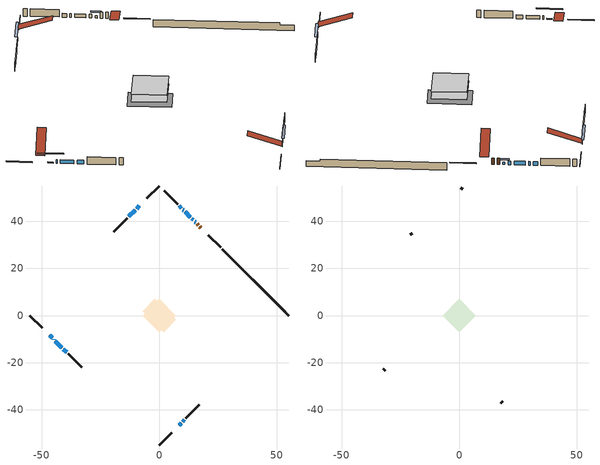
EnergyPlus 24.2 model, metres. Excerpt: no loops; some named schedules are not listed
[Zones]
conditioned space
 floor adiabatic (AdiabaticFloorConstruction): -7.1,0 0,7.1 7.1,0 0,-7.1 z0.31
 floor foundation (Slab1 construction): -7.06,1.89 -1.89,7.06 7.06,-1.89 1.89,-7.06 z-2.13
 wall outside (RimJoist1 construction): 0,-55.02 5.29,-49.73 / -55.02,0 -49.73,-5.29 / 0,55.02 -5.29,49.73 / 26.13,28.89 20.83,34.19 z0.31:0.61
 wall outside (AdiabaticWallConstruction 1): 17.7,37.32 17.26,37.76 / 16.61,38.41 16.12,38.9 z0.31:2.34
 wall outside (AdiabaticWallConstruction): 15.46,39.56 15.08,39.94 z0.31:1.05; 8.43,-46.59 9.32,-45.7 / 14.43,40.59 13.86,41.16 / -44.89,-10.13 -44.74,-10.28 / 13.21,41.81 10.99,44.03 / 10.34,44.68 10.02,45 / 9.37,45.65 8.49,46.53 / -44.09,-10.93 -41.37,-13.65 / -40.72,-14.3 -39.36,-15.66 / -10.24,44.78 -12.95,42.07 z0.31:1.53; -46.59,-8.43 -45.55,-9.47 z0.31:0.64; -8.43,46.59 -9.58,45.44 / 9.98,-45.04 10.67,-44.35 z0.31:0.72
 wall outside (Wall1 construction): 11.32,-43.7 17.06,-37.96 / -38.7,-16.32 -32.97,-22.05 / -13.61,41.41 -19.34,35.68 / 7.84,47.18 2.1,52.92 z0.31:2.75
 wall foundation (FoundationWall1 construction): 26.79,28.23,-2.13 26.79,28.23,0.31 52.2,2.82,0.31 52.2,2.82,-0.32 55.02,0,-0.32 55.02,0,-2.13
 window (WindowConstruction 7): 15.46,39.56 15.09,39.93 z0.31:1.05
 window (WindowConstruction 6): 8.43,-46.59 9.32,-45.7 z0.31:1.53
 window (WindowConstruction 9): 14.43,40.59 13.86,41.16 z0.31:1.53
 window (WindowConstruction 10): -46.59,-8.43 -45.55,-9.47 z0.31:0.64
 window (WindowConstruction 11): -8.43,46.59 -9.58,45.44 z0.31:0.72
 window (WindowConstruction 12): 9.98,-45.04 10.66,-44.36 z0.31:0.72
 window (WindowConstruction 8): -44.89,-10.13 -44.75,-10.27 z0.31:1.53
 window (WindowConstruction): 13.21,41.81 10.99,44.03 z0.31:1.53
 window (WindowConstruction 1): 10.34,44.68 10.03,44.99 z0.31:1.53
 window (WindowConstruction 2): 9.37,45.65 8.49,46.53 z0.31:1.53
 window (WindowConstruction 3): -44.09,-10.93 -41.37,-13.65 z0.31:1.53
 window (WindowConstruction 4): -40.72,-14.3 -39.36,-15.66 z0.31:1.53
 window (WindowConstruction 5): -10.24,44.78 -12.95,42.07 z0.31:1.53
 door (Door): 17.7,37.32 17.26,37.76 z0.31:2.34
 door (Door 1): 16.6,38.42 16.12,38.9 z0.31:2.34
 ceiling adiabatic (AdiabaticFloorConstruction): 0,-7.1 7.1,0 0,7.1 -7.1,0 z0.31
attic - vented
 floor to conditioned space (Floor1 construction Reversed): -7.1,0 0,7.1 7.1,0 0,-7.1 z2.75
 wall outside (Wall2 construction): 17.71,-37.31 18.5,-36.52 / -32.31,-22.71 -31.52,-23.5 / -20,35.02 -20.79,34.23 / 1.44,53.58 0.66,54.36 z0.31:2.75
 roof outside (Roof1 construction): 7.77,-47.25,2.75 0.86,-40.33,6.01 -0.97,-42.15,6.01 5.95,-49.07,2.75; -47.25,-7.77,2.75 -40.33,-0.86,6.01 -42.15,0.97,6.01 -49.07,-5.95,2.75; -7.77,47.25,2.75 -0.86,40.33,6.01 0.97,42.15,6.01 -5.95,49.07,2.75; 18.35,36.67,2.75 11.44,29.75,6.01 13.26,27.92,6.01 20.18,34.84,2.75
shading: 14.22,40.8 16.32,38.7 16.76,39.13 14.65,41.23 z2.27; -43.39,-11.63 -48.75,-6.27 -49.18,-6.7 -43.82,-12.06 z3.69; -11.74,43.28 -6.27,48.75 -6.7,49.18 -12.17,43.71 z3.77; 12.82,-42.2 7.82,-47.2 8.25,-47.63 13.25,-42.63 z3.77
[Building]
Building 1: Terrain=Suburbs
[Site:Location]
Calgary Intl AP_AB: Latitude {deg}=51.11; Longitude {deg}=-114.02; Time Zone {hr}=-7; Elevation {m}=1084; Keep Site Location Information=Yes
[Site:GroundTemperature:Shallow]
0.326196, -1.55603, -1.70677, -0.813554, 2.7722, 6.34125, 9.43543, 11.3955, 11.562, 9.96783, 6.95256, 3.49299
[Site:WaterMainsTemperature]
Calculation Method=Schedule; Temperature Schedule=mains temperature schedule
[Material] Roughness=Rough; Thermal Absorptance=0.9
Name | Thickness {m} | Conductivity {W/m-K} | Density {kg/m3} | Specific Heat {J/kg-K} | Solar Absorptance | Visible Absorptance
asphalt or fiberglass shingles | 0.00635 | 0.162714 | 1121.4 | 1465.45 | 0.4 | 0.4
ceiling loosefill ins | 0.169333 | 0.0480833 | 16.02 | 1046.75 | 0.7 | 0.7
ceiling stud and cavity | 0.1397 | 0.100047 | 65.682 | 1177.47 | 0.7 | 0.7
concrete 4.0 in. | 0.1016 | 1.803125 | 2242.8 | 837.4 | 0.7 | 0.7
concrete 8.0 in. | 0.2032 | 1.803125 | 2242.8 | 837.4 | 0.7 | 0.7
door material | 0.04445 | 0.053851 | 512.64 | 1214.23 | 0.7 | 0.7
door material 1 | 0.04445 | 0.0639163 | 512.64 | 1214.23 | 0.7 | 0.7
exterior vertical ins | 0.0483764 | 0.029427 | 32.04 | 1214.23 | 0.7 | 0.7
floor covering | 0.0127 | 0.0433444 | 54.468 | 1339.84 | 0.6 | 0.6
floor rigid ins; wall rigid ins | 0.512978 | 0.029427 | 32.04 | 1214.23 | 0.7 | 0.7
floor stud and cavity | 0.1397 | 1.75129 | 37.0049 | 1207.88 | 0.7 | 0.7
furniture material conditioned space 1 | 0.1524 | 0.115458 | 640.8 | 1214.23 | 0.6 | 0.6
gypsum board | 0.0127 | 0.160291 | 801 | 837.4 | 0.6 | 0.6
gypsum board 1 | 0.0127 | 0.160291 | 801 | 837.4 | 0.7 | 0.7
osb sheathing 0.5 in. | 0.0127 | 0.115458 | 512.64 | 1214.23 | 0.7 | 0.7
osb sheathing 0.75 in. | 0.01905 | 0.115458 | 512.64 | 1214.23 | 0.7 | 0.7
osb sheathing 2.0 in. | 0.0508 | 0.115458 | 512.64 | 1214.23 | 0.7 | 0.7
rim joist stud and cavity | 0.0508 | 0.029095 | 125.044 | 1163.47 | 0.6 | 0.6
slab rigid ins | 5.28523e-05 | 0.029427 | 32.04 | 1214.23 | 0.7 | 0.7
wall stud and cavity | 0.1397 | 0.110193 | 139.0536 | 1170.24 | 0.7 | 0.7
wall stud and cavity 1 | 0.0889 | 6.9971 | 50.32683 | 1063.81 | 0.6 | 0.6
wall stud and cavity 2 | 0.0889 | 0.380278 | 52.3479 | 1209.89 | 0.7 | 0.7
wall stud and cavity 3 | 0.0889 | 0.391764 | 83.0341 | 1211.67 | 0.7 | 0.7
wood siding | 0.0254 | 0.102417 | 544.68 | 1172.36 | 0.4 | 0.4
wood siding 1 | 0.00254 | 0.102417 | 544.68 | 1172.36 | 0.4 | 0.4
wood siding 2; wood siding 3; wood siding 4 | 0.0254 | 0.102417 | 544.68 | 1172.36 | 0.7 | 0.7
[WindowMaterial:SimpleGlazingSystem]
Name | U-Factor {W/m2-K} | Solar Heat Gain Coefficient
WindowMaterial | 2.126411 | 0.57
WindowMaterial 1 | 2.19682 | 0.43
WindowMaterial 10 | 2.81458 | 0.51
WindowMaterial 11 | 2.83275 | 0.54
WindowMaterial 12 | 2.836161 | 0.56
WindowMaterial 2 | 2.04181 | 0.53
WindowMaterial 3 | 2.01342 | 0.64
WindowMaterial 4 | 2.10483 | 0.59
WindowMaterial 5 | 2.18092 | 0.57
WindowMaterial 6 | 2.05657 | 0.62
WindowMaterial 7 | 2.74872 | 0.58
WindowMaterial 8 | 2.04465 | 0.51
WindowMaterial 9 | 3.00253 | 0.58
[Construction]
AdiabaticFloorConstruction: floor stud and cavity, floor rigid ins, osb sheathing 0.75 in., floor covering
AdiabaticWallConstruction: wood siding 3, wall rigid ins, wall stud and cavity 2, gypsum board
AdiabaticWallConstruction 1: wood siding 4, wall rigid ins, wall stud and cavity 2, gypsum board
Door: door material
Door 1: door material 1
Floor1 construction Reversed: gypsum board, ceiling stud and cavity, ceiling loosefill ins
FoundationWall1 construction: concrete 8.0 in., gypsum board 1
furniture construction conditioned space 1: furniture material conditioned space 1
PartitionWallConstruction: gypsum board, wall stud and cavity 3, gypsum board
RimJoist1 construction: wood siding 2, osb sheathing 2.0 in., rim joist stud and cavity
Roof1 construction: asphalt or fiberglass shingles
Slab1 construction: slab rigid ins, concrete 4.0 in.
Wall1 construction: wood siding, osb sheathing 0.5 in., wall stud and cavity, gypsum board
Wall2 construction: wood siding 1, wall stud and cavity 1
WindowConstruction: WindowMaterial
WindowConstruction 1: WindowMaterial 1
WindowConstruction 10: WindowMaterial 10
WindowConstruction 11: WindowMaterial 11
WindowConstruction 12: WindowMaterial 12
WindowConstruction 2: WindowMaterial 2
WindowConstruction 3: WindowMaterial 3
WindowConstruction 4: WindowMaterial 4
WindowConstruction 5: WindowMaterial 5
WindowConstruction 6: WindowMaterial 6
WindowConstruction 7: WindowMaterial 7
WindowConstruction 8: WindowMaterial 8
WindowConstruction 9: WindowMaterial 9
[Zone] Multiplier=1; Part of Total Floor Area=Yes
Name | Volume {m3}
attic - vented | 53.4098
conditioned space | 499.9
[Space]
Name | Zone | Volume {m3}
attic - vented 1 | attic - vented | 53.4098
conditioned space 1 | conditioned space | 499.9
[ZoneInfiltration:EffectiveLeakageArea]
infil attic - vented 1: Zone or Space=attic - vented 1; Schedule=Always On Discrete; Effective Air Leakage Area {cm2}=3459.09; Stack Coefficient=0.000396333; Wind Coefficient=1.34509e-05
[ZoneMixing]
whole house fan mix: Zone or Space=attic - vented; Schedule=Always On Continuous; Design Flow Rate Calculation Method=Flow/Zone; Design Flow Rate {m3/s}=0; Source Zone or Space=conditioned space
[SurfaceProperty:ExposedFoundationPerimeter]
Slab1: Exposed Perimeter Calculation Method=TotalExposedPerimeter; Total Exposed Perimeter {m}=39.93
[InternalMass] Zone or ZoneList=conditioned space; Space or SpaceList=conditioned space 1
Name | Construction | Surface Area {m2}
furniture mass conditioned space 1 | furniture construction conditioned space 1 | 77.3721
partition wall mass | PartitionWallConstruction | 193.43
[Lights]
interior lighting: Zone or ZoneList or Space or SpaceList=conditioned space 1; Schedule=interior lighting schedule; Design Level Calculation Method=LightingLevel; Lighting Level {W}=343.2; Return Air Fraction=0; Fraction Radiant=0.6; Fraction Visible=0.2; Fraction Replaceable=1
[People]
occupants: Zone or ZoneList or Space or SpaceList=conditioned space 1; Number of People Schedule=occupants schedule; Number of People Calculation Method=People; Number of People=3; Fraction Radiant=0.314171; Sensible Heat Fraction=0.56303; Activity Level Schedule=occupants activity schedule; Carbon Dioxide Generation Rate {m3/s-W}=0; Enable ASHRAE 55 Comfort Warnings=No; Mean Radiant Temperature Calculation Type=EnclosureAveraged
[ElectricEquipment] Zone or ZoneList or Space or SpaceList=conditioned space 1; Design Level Calculation Method=EquipmentLevel
Name | Schedule | Design Level {W} | Fraction Latent | Fraction Radiant | Fraction Lost
clothes dryer | clothes dryer schedule | 140.772 | 0.015 | 0.081 | 0.85
clothes washer | clothes washer schedule | 32.1985 | 0.03 | 0.162 | 0.7
cooking range | cooking range schedule | 215.147 | 0.08 | 0.432 | 0.2
dishwasher | dishwasher schedule | 66.8632 | 0.3 | 0.18 | 0.4
fridge | fridge schedule | 72.9452 | 0 | 0.6 | 0
mech vent bath fan 0 | mech vent bath fan 0 schedule | 50.2 | 0 | 0 | 1
mech vent house fan | mech vent house fan schedule | 0 | 0 | 0 | 1
mech vent house fan cfis | mech vent house fan cfis schedule | 0 | 0 | 0 | 0
misc plug loads | misc plug loads schedule | 494.7 | 0.045 | 0.513 | 0.1
whole house fan | Always On Discrete | 0 | 0 | 0 | 1
[OtherEquipment] Zone or ZoneList or Space or SpaceList=conditioned space 1; Design Level Calculation Method=EquipmentLevel
Name | Fuel Type | Schedule | Design Level {W} | Fraction Latent | Fraction Radiant | Fraction Lost
clothes dryer 1 | Electricity | clothes dryer schedule | 0 | 0.015 | 0.081 | 0.85
cooking range 1 | Electricity | cooking range schedule | 0 | 0.08 | 0.432 | 0.2
general water use latent | None | general water use schedule | 62.594 | 1 | 0 | 0
general water use sensible | None | general water use schedule | -61.6891 | 0 | 0.6 | 0
mech vent house fan latent load | None | Always On Discrete | 0 | 1 | 0 | 0
mech vent house fan sensible load | None | Always On Discrete | 0 | 0 | 0 | 0
water heater energy adjustment1 | NaturalGas | Always On Discrete | 0.01 | 0 | 0 | 1
[ZoneInfiltration:DesignFlowRate] Zone or ZoneList or Space or SpaceList=conditioned space 1; Schedule=Always On Discrete; Design Flow Rate Calculation Method=Flow/Zone; Design Flow Rate {m3/s}=0
infil flow; natural vent flow; whole house fan flow
[Foundation:Kiva]
Foundation Kiva 1: Initial Indoor Air Temperature {C}=18; Wall Height Above Grade {m}=0.309982; Wall Depth Below Slab {m}=0.2032; Custom Block Material Name 1=exterior vertical ins; Custom Block Depth 1 {m}=2.43998; Custom Block X Position 1 {m}=0.2159; Custom Block Z Position 1 {m}=0
[Foundation:Kiva:Settings]
Soil Conductivity {W/m-K}=0.849921; Soil Density {kg/m3}=1842.3; Soil Specific Heat {J/kg-K}=418.7; Ground Solar Absorptivity=0.9; Ground Thermal Absorptivity=0.9; Ground Surface Roughness {m}=0.03; Far-Field Width {m}=40; Deep-Ground Boundary Condition=ZeroFlux; Deep-Ground Depth {m}=40; Minimum Cell Dimension {m}=0.2; Maximum Cell Growth Coefficient=3; Simulation Timestep=Timestep
[Exterior:Lights]
exterior lighting: Schedule=exterior lighting schedule; Design Level {W}=75.6
[Schedule:Constant]
Name | Hourly Value
Always On Continuous; mech vent house fan schedule; mech vent house fan cfis schedule; Always On Discrete | 1
occupants activity schedule | 117.228
fridge schedule | 0
[Schedule:Day:Interval]
interior lighting schedule day: No, 01:00, 0.108182, 04:00, 0.0901515, 05:00, 0.0991667, 06:00, 0.162273, 07:00, 0.270455, 08:00, 0.342576, 10:00, 0.369621, 11:00, 0.351591, 12:00, 0.333561, 13:00, 0.324545, 14:00, 0.31553, 15:00, 0.333561, 16:00, 0.369621, 17:00, 0.450758, 18:00, 0.585985, 19:00, 0.775303, 20:00, 0.955606, 21:00, 0.991667, 22:00, 0.712197, 23:00, 0.360606, 24:00, 0.162273
interior lighting schedule default day: No, 24:00, 0
[Schedule:Week:Daily]
interior lighting schedule Week Rule - Jan1-Jan27: interior lighting schedule day, interior lighting schedule day, interior lighting schedule day, interior lighting schedule day, interior lighting schedule day, interior lighting schedule day, interior lighting schedule day, interior lighting schedule default day, interior lighting schedule default day, interior lighting schedule default day, interior lighting schedule default day, interior lighting schedule default day
interior lighting schedule Week Rule - Jan28-Feb3: interior lighting schedule day, interior lighting schedule day, interior lighting schedule day, interior lighting schedule day, interior lighting schedule day 1, interior lighting schedule day 1, interior lighting schedule day 1, interior lighting schedule default day, interior lighting schedule default day, interior lighting schedule default day, interior lighting schedule default day, interior lighting schedule default day
interior lighting schedule Week Rule - Feb4-Feb24: interior lighting schedule day 1, interior lighting schedule day 1, interior lighting schedule day 1, interior lighting schedule day 1, interior lighting schedule day 1, interior lighting schedule day 1, interior lighting schedule day 1, interior lighting schedule default day, interior lighting schedule default day, interior lighting schedule default day, interior lighting schedule default day, interior lighting schedule default day
interior lighting schedule Week Rule - Feb25-Mar3: interior lighting schedule day 1, interior lighting schedule day 1, interior lighting schedule day 1, interior lighting schedule day 1, interior lighting schedule day 2, interior lighting schedule day 2, interior lighting schedule day 2, interior lighting schedule default day, interior lighting schedule default day, interior lighting schedule default day, interior lighting schedule default day, interior lighting schedule default day
interior lighting schedule Week Rule - Mar4-Mar31: interior lighting schedule day 2, interior lighting schedule day 2, interior lighting schedule day 2, interior lighting schedule day 2, interior lighting schedule day 2, interior lighting schedule day 2, interior lighting schedule day 2, interior lighting schedule default day, interior lighting schedule default day, interior lighting schedule default day, interior lighting schedule default day, interior lighting schedule default day
interior lighting schedule Week Rule - Apr1-Apr28: interior lighting schedule day 3, interior lighting schedule day 3, interior lighting schedule day 3, interior lighting schedule day 3, interior lighting schedule day 3, interior lighting schedule day 3, interior lighting schedule day 3, interior lighting schedule default day, interior lighting schedule default day, interior lighting schedule default day, interior lighting schedule default day, interior lighting schedule default day
interior lighting schedule Week Rule - Apr29-May5: interior lighting schedule day 3, interior lighting schedule day 3, interior lighting schedule day 4, interior lighting schedule day 4, interior lighting schedule day 4, interior lighting schedule day 4, interior lighting schedule day 4, interior lighting schedule default day, interior lighting schedule default day, interior lighting schedule default day, interior lighting schedule default day, interior lighting schedule default day
interior lighting schedule Week Rule - May6-May26: interior lighting schedule day 4, interior lighting schedule day 4, interior lighting schedule day 4, interior lighting schedule day 4, interior lighting schedule day 4, interior lighting schedule day 4, interior lighting schedule day 4, interior lighting schedule default day, interior lighting schedule default day, interior lighting schedule default day, interior lighting schedule default day, interior lighting schedule default day
interior lighting schedule Week Rule - May27-Jun2: interior lighting schedule day 4, interior lighting schedule day 4, interior lighting schedule day 4, interior lighting schedule day 4, interior lighting schedule day 4, interior lighting schedule day 5, interior lighting schedule day 5, interior lighting schedule default day, interior lighting schedule default day, interior lighting schedule default day, interior lighting schedule default day, interior lighting schedule default day
interior lighting schedule Week Rule - Jun3-Jun30: interior lighting schedule day 5, interior lighting schedule day 5, interior lighting schedule day 5, interior lighting schedule day 5, interior lighting schedule day 5, interior lighting schedule day 5, interior lighting schedule day 5, interior lighting schedule default day, interior lighting schedule default day, interior lighting schedule default day, interior lighting schedule default day, interior lighting schedule default day
interior lighting schedule Week Rule - Jul1-Jul28: interior lighting schedule day 6, interior lighting schedule day 6, interior lighting schedule day 6, interior lighting schedule day 6, interior lighting schedule day 6, interior lighting schedule day 6, interior lighting schedule day 6, interior lighting schedule default day, interior lighting schedule default day, interior lighting schedule default day, interior lighting schedule default day, interior lighting schedule default day
interior lighting schedule Week Rule - Jul29-Aug4: interior lighting schedule day 6, interior lighting schedule day 6, interior lighting schedule day 6, interior lighting schedule day 7, interior lighting schedule day 7, interior lighting schedule day 7, interior lighting schedule day 7, interior lighting schedule default day, interior lighting schedule default day, interior lighting schedule default day, interior lighting schedule default day, interior lighting schedule default day
interior lighting schedule Week Rule - Aug5-Aug25: interior lighting schedule day 7, interior lighting schedule day 7, interior lighting schedule day 7, interior lighting schedule day 7, interior lighting schedule day 7, interior lighting schedule day 7, interior lighting schedule day 7, interior lighting schedule default day, interior lighting schedule default day, interior lighting schedule default day, interior lighting schedule default day, interior lighting schedule default day
interior lighting schedule Week Rule - Aug26-Sep1: interior lighting schedule day 7, interior lighting schedule day 7, interior lighting schedule day 7, interior lighting schedule day 7, interior lighting schedule day 7, interior lighting schedule day 7, interior lighting schedule day 8, interior lighting schedule default day, interior lighting schedule default day, interior lighting schedule default day, interior lighting schedule default day, interior lighting schedule default day
interior lighting schedule Week Rule - Sep2-Sep29: interior lighting schedule day 8, interior lighting schedule day 8, interior lighting schedule day 8, interior lighting schedule day 8, interior lighting schedule day 8, interior lighting schedule day 8, interior lighting schedule day 8, interior lighting schedule default day, interior lighting schedule default day, interior lighting schedule default day, interior lighting schedule default day, interior lighting schedule default day
interior lighting schedule Week Rule - Sep30-Oct6: interior lighting schedule day 8, interior lighting schedule day 9, interior lighting schedule day 9, interior lighting schedule day 9, interior lighting schedule day 9, interior lighting schedule day 9, interior lighting schedule day 9, interior lighting schedule default day, interior lighting schedule default day, interior lighting schedule default day, interior lighting schedule default day, interior lighting schedule default day
interior lighting schedule Week Rule - Oct7-Oct27: interior lighting schedule day 9, interior lighting schedule day 9, interior lighting schedule day 9, interior lighting schedule day 9, interior lighting schedule day 9, interior lighting schedule day 9, interior lighting schedule day 9, interior lighting schedule default day, interior lighting schedule default day, interior lighting schedule default day, interior lighting schedule default day, interior lighting schedule default day
interior lighting schedule Week Rule - Oct28-Nov3: interior lighting schedule day 9, interior lighting schedule day 9, interior lighting schedule day 9, interior lighting schedule day 9, interior lighting schedule day 10, interior lighting schedule day 10, interior lighting schedule day 10, interior lighting schedule default day, interior lighting schedule default day, interior lighting schedule default day, interior lighting schedule default day, interior lighting schedule default day
interior lighting schedule Week Rule - Nov4-Nov24: interior lighting schedule day 10, interior lighting schedule day 10, interior lighting schedule day 10, interior lighting schedule day 10, interior lighting schedule day 10, interior lighting schedule day 10, interior lighting schedule day 10, interior lighting schedule default day, interior lighting schedule default day, interior lighting schedule default day, interior lighting schedule default day, interior lighting schedule default day
interior lighting schedule Week Rule - Nov25-Dec1: interior lighting schedule day 10, interior lighting schedule day 10, interior lighting schedule day 10, interior lighting schedule day 10, interior lighting schedule day 10, interior lighting schedule day 10, interior lighting schedule day 11, interior lighting schedule default day, interior lighting schedule default day, interior lighting schedule default day, interior lighting schedule default day, interior lighting schedule default day
interior lighting schedule Week Rule - Dec2-Dec31: interior lighting schedule day 11, interior lighting schedule day 11, interior lighting schedule day 11, interior lighting schedule day 11, interior lighting schedule day 11, interior lighting schedule day 11, interior lighting schedule day 11, interior lighting schedule default day, interior lighting schedule default day, interior lighting schedule default day, interior lighting schedule default day, interior lighting schedule default day
occupants schedule Week Rule - Jan1-Dec31: occupants schedule day, occupants schedule day, occupants schedule day, occupants schedule day, occupants schedule day, occupants schedule day, occupants schedule day, occupants schedule default day, occupants schedule default day, occupants schedule default day, occupants schedule default day, occupants schedule default day
clothes dryer schedule Week Rule - Jan1-Dec31: clothes dryer schedule day, clothes dryer schedule day, clothes dryer schedule day, clothes dryer schedule day, clothes dryer schedule day, clothes dryer schedule day, clothes dryer schedule day, clothes dryer schedule default day, clothes dryer schedule default day, clothes dryer schedule default day, clothes dryer schedule default day, clothes dryer schedule default day
clothes washer schedule Week Rule - Jan1-Dec31: clothes washer schedule day, clothes washer schedule day, clothes washer schedule day, clothes washer schedule day, clothes washer schedule day, clothes washer schedule day, clothes washer schedule day, clothes washer schedule default day, clothes washer schedule default day, clothes washer schedule default day, clothes washer schedule default day, clothes washer schedule default day
cooking range schedule Week Rule - Jan1-Dec31: cooking range schedule day, cooking range schedule day, cooking range schedule day, cooking range schedule day, cooking range schedule day, cooking range schedule day, cooking range schedule day, cooking range schedule default day, cooking range schedule default day, cooking range schedule default day, cooking range schedule default day, cooking range schedule default day
dishwasher schedule Week Rule - Jan1-Dec31: dishwasher schedule day, dishwasher schedule day, dishwasher schedule day, dishwasher schedule day, dishwasher schedule day, dishwasher schedule day, dishwasher schedule day, dishwasher schedule default day, dishwasher schedule default day, dishwasher schedule default day, dishwasher schedule default day, dishwasher schedule default day
mech vent bath fan 0 schedule Week Rule - Jan1-Dec31: mech vent bath fan 0 schedule day, mech vent bath fan 0 schedule day, mech vent bath fan 0 schedule day, mech vent bath fan 0 schedule day, mech vent bath fan 0 schedule day, mech vent bath fan 0 schedule day, mech vent bath fan 0 schedule day, mech vent bath fan 0 schedule default day, mech vent bath fan 0 schedule default day, mech vent bath fan 0 schedule default day, mech vent bath fan 0 schedule default day, mech vent bath fan 0 schedule default day
misc plug loads schedule Week Rule - Jan1-Dec31: misc plug loads schedule day, misc plug loads schedule day, misc plug loads schedule day, misc plug loads schedule day, misc plug loads schedule day, misc plug loads schedule day, misc plug loads schedule day, misc plug loads schedule default day, misc plug loads schedule default day, misc plug loads schedule default day, misc plug loads schedule default day, misc plug loads schedule default day
general water use schedule Week Rule - Jan1-Dec31: general water use schedule day, general water use schedule day, general water use schedule day, general water use schedule day, general water use schedule day, general water use schedule day, general water use schedule day, general water use schedule default day, general water use schedule default day, general water use schedule default day, general water use schedule default day, general water use schedule default day
exterior lighting schedule Week Rule - Jan1-Jan27: exterior lighting schedule day, exterior lighting schedule day, exterior lighting schedule day, exterior lighting schedule day, exterior lighting schedule day, exterior lighting schedule day, exterior lighting schedule day, exterior lighting schedule default day, exterior lighting schedule default day, exterior lighting schedule default day, exterior lighting schedule default day, exterior lighting schedule default day
exterior lighting schedule Week Rule - Jan28-Feb3: exterior lighting schedule day, exterior lighting schedule day, exterior lighting schedule day, exterior lighting schedule day, exterior lighting schedule day 1, exterior lighting schedule day 1, exterior lighting schedule day 1, exterior lighting schedule default day, exterior lighting schedule default day, exterior lighting schedule default day, exterior lighting schedule default day, exterior lighting schedule default day
exterior lighting schedule Week Rule - Feb4-Feb24: exterior lighting schedule day 1, exterior lighting schedule day 1, exterior lighting schedule day 1, exterior lighting schedule day 1, exterior lighting schedule day 1, exterior lighting schedule day 1, exterior lighting schedule day 1, exterior lighting schedule default day, exterior lighting schedule default day, exterior lighting schedule default day, exterior lighting schedule default day, exterior lighting schedule default day
exterior lighting schedule Week Rule - Feb25-Mar3: exterior lighting schedule day 1, exterior lighting schedule day 1, exterior lighting schedule day 1, exterior lighting schedule day 1, exterior lighting schedule day 2, exterior lighting schedule day 2, exterior lighting schedule day 2, exterior lighting schedule default day, exterior lighting schedule default day, exterior lighting schedule default day, exterior lighting schedule default day, exterior lighting schedule default day
exterior lighting schedule Week Rule - Mar4-Mar31: exterior lighting schedule day 2, exterior lighting schedule day 2, exterior lighting schedule day 2, exterior lighting schedule day 2, exterior lighting schedule day 2, exterior lighting schedule day 2, exterior lighting schedule day 2, exterior lighting schedule default day, exterior lighting schedule default day, exterior lighting schedule default day, exterior lighting schedule default day, exterior lighting schedule default day
exterior lighting schedule Week Rule - Apr1-Apr28: exterior lighting schedule day 3, exterior lighting schedule day 3, exterior lighting schedule day 3, exterior lighting schedule day 3, exterior lighting schedule day 3, exterior lighting schedule day 3, exterior lighting schedule day 3, exterior lighting schedule default day, exterior lighting schedule default day, exterior lighting schedule default day, exterior lighting schedule default day, exterior lighting schedule default day
exterior lighting schedule Week Rule - Apr29-May5: exterior lighting schedule day 3, exterior lighting schedule day 3, exterior lighting schedule day 4, exterior lighting schedule day 4, exterior lighting schedule day 4, exterior lighting schedule day 4, exterior lighting schedule day 4, exterior lighting schedule default day, exterior lighting schedule default day, exterior lighting schedule default day, exterior lighting schedule default day, exterior lighting schedule default day
exterior lighting schedule Week Rule - May6-May26: exterior lighting schedule day 4, exterior lighting schedule day 4, exterior lighting schedule day 4, exterior lighting schedule day 4, exterior lighting schedule day 4, exterior lighting schedule day 4, exterior lighting schedule day 4, exterior lighting schedule default day, exterior lighting schedule default day, exterior lighting schedule default day, exterior lighting schedule default day, exterior lighting schedule default day
exterior lighting schedule Week Rule - May27-Jun2: exterior lighting schedule day 4, exterior lighting schedule day 4, exterior lighting schedule day 4, exterior lighting schedule day 4, exterior lighting schedule day 4, exterior lighting schedule day 5, exterior lighting schedule day 5, exterior lighting schedule default day, exterior lighting schedule default day, exterior lighting schedule default day, exterior lighting schedule default day, exterior lighting schedule default day
exterior lighting schedule Week Rule - Jun3-Jun30: exterior lighting schedule day 5, exterior lighting schedule day 5, exterior lighting schedule day 5, exterior lighting schedule day 5, exterior lighting schedule day 5, exterior lighting schedule day 5, exterior lighting schedule day 5, exterior lighting schedule default day, exterior lighting schedule default day, exterior lighting schedule default day, exterior lighting schedule default day, exterior lighting schedule default day
exterior lighting schedule Week Rule - Jul1-Jul28: exterior lighting schedule day 6, exterior lighting schedule day 6, exterior lighting schedule day 6, exterior lighting schedule day 6, exterior lighting schedule day 6, exterior lighting schedule day 6, exterior lighting schedule day 6, exterior lighting schedule default day, exterior lighting schedule default day, exterior lighting schedule default day, exterior lighting schedule default day, exterior lighting schedule default day
exterior lighting schedule Week Rule - Jul29-Aug4: exterior lighting schedule day 6, exterior lighting schedule day 6, exterior lighting schedule day 6, exterior lighting schedule day 7, exterior lighting schedule day 7, exterior lighting schedule day 7, exterior lighting schedule day 7, exterior lighting schedule default day, exterior lighting schedule default day, exterior lighting schedule default day, exterior lighting schedule default day, exterior lighting schedule default day
exterior lighting schedule Week Rule - Aug5-Aug25: exterior lighting schedule day 7, exterior lighting schedule day 7, exterior lighting schedule day 7, exterior lighting schedule day 7, exterior lighting schedule day 7, exterior lighting schedule day 7, exterior lighting schedule day 7, exterior lighting schedule default day, exterior lighting schedule default day, exterior lighting schedule default day, exterior lighting schedule default day, exterior lighting schedule default day
exterior lighting schedule Week Rule - Aug26-Sep1: exterior lighting schedule day 7, exterior lighting schedule day 7, exterior lighting schedule day 7, exterior lighting schedule day 7, exterior lighting schedule day 7, exterior lighting schedule day 7, exterior lighting schedule day 8, exterior lighting schedule default day, exterior lighting schedule default day, exterior lighting schedule default day, exterior lighting schedule default day, exterior lighting schedule default day
exterior lighting schedule Week Rule - Sep2-Sep29: exterior lighting schedule day 8, exterior lighting schedule day 8, exterior lighting schedule day 8, exterior lighting schedule day 8, exterior lighting schedule day 8, exterior lighting schedule day 8, exterior lighting schedule day 8, exterior lighting schedule default day, exterior lighting schedule default day, exterior lighting schedule default day, exterior lighting schedule default day, exterior lighting schedule default day
exterior lighting schedule Week Rule - Sep30-Oct6: exterior lighting schedule day 8, exterior lighting schedule day 9, exterior lighting schedule day 9, exterior lighting schedule day 9, exterior lighting schedule day 9, exterior lighting schedule day 9, exterior lighting schedule day 9, exterior lighting schedule default day, exterior lighting schedule default day, exterior lighting schedule default day, exterior lighting schedule default day, exterior lighting schedule default day
exterior lighting schedule Week Rule - Oct7-Oct27: exterior lighting schedule day 9, exterior lighting schedule day 9, exterior lighting schedule day 9, exterior lighting schedule day 9, exterior lighting schedule day 9, exterior lighting schedule day 9, exterior lighting schedule day 9, exterior lighting schedule default day, exterior lighting schedule default day, exterior lighting schedule default day, exterior lighting schedule default day, exterior lighting schedule default day
exterior lighting schedule Week Rule - Oct28-Nov3: exterior lighting schedule day 9, exterior lighting schedule day 9, exterior lighting schedule day 9, exterior lighting schedule day 9, exterior lighting schedule day 10, exterior lighting schedule day 10, exterior lighting schedule day 10, exterior lighting schedule default day, exterior lighting schedule default day, exterior lighting schedule default day, exterior lighting schedule default day, exterior lighting schedule default day
exterior lighting schedule Week Rule - Nov4-Nov24: exterior lighting schedule day 10, exterior lighting schedule day 10, exterior lighting schedule day 10, exterior lighting schedule day 10, exterior lighting schedule day 10, exterior lighting schedule day 10, exterior lighting schedule day 10, exterior lighting schedule default day, exterior lighting schedule default day, exterior lighting schedule default day, exterior lighting schedule default day, exterior lighting schedule default day
exterior lighting schedule Week Rule - Nov25-Dec1: exterior lighting schedule day 10, exterior lighting schedule day 10, exterior lighting schedule day 10, exterior lighting schedule day 10, exterior lighting schedule day 10, exterior lighting schedule day 10, exterior lighting schedule day 11, exterior lighting schedule default day, exterior lighting schedule default day, exterior lighting schedule default day, exterior lighting schedule default day, exterior lighting schedule default day
exterior lighting schedule Week Rule - Dec2-Dec31: exterior lighting schedule day 11, exterior lighting schedule day 11, exterior lighting schedule day 11, exterior lighting schedule day 11, exterior lighting schedule day 11, exterior lighting schedule day 11, exterior lighting schedule day 11, exterior lighting schedule default day, exterior lighting schedule default day, exterior lighting schedule default day, exterior lighting schedule default day, exterior lighting schedule default day
[Schedule:Year]
interior lighting schedule: interior lighting schedule Week Rule - Jan1-Jan27, 1, 1, 1, 27, interior lighting schedule Week Rule - Jan28-Feb3, 1, 28, 2, 3, interior lighting schedule Week Rule - Feb4-Feb24, 2, 4, 2, 24, interior lighting schedule Week Rule - Feb25-Mar3, 2, 25, 3, 3, interior lighting schedule Week Rule - Mar4-Mar31, 3, 4, 3, 31, interior lighting schedule Week Rule - Apr1-Apr28, 4, 1, 4, 28, interior lighting schedule Week Rule - Apr29-May5, 4, 29, 5, 5, interior lighting schedule Week Rule - May6-May26, 5, 6, 5, 26, interior lighting schedule Week Rule - May27-Jun2, 5, 27, 6, 2, interior lighting schedule Week Rule - Jun3-Jun30, 6, 3, 6, 30, interior lighting schedule Week Rule - Jul1-Jul28, 7, 1, 7, 28, interior lighting schedule Week Rule - Jul29-Aug4, 7, 29, 8, 4, interior lighting schedule Week Rule - Aug5-Aug25, 8, 5, 8, 25, interior lighting schedule Week Rule - Aug26-Sep1, 8, 26, 9, 1, interior lighting schedule Week Rule - Sep2-Sep29, 9, 2, 9, 29, interior lighting schedule Week Rule - Sep30-Oct6, 9, 30, 10, 6, interior lighting schedule Week Rule - Oct7-Oct27, 10, 7, 10, 27, interior lighting schedule Week Rule - Oct28-Nov3, 10, 28, 11, 3, interior lighting schedule Week Rule - Nov4-Nov24, 11, 4, 11, 24, interior lighting schedule Week Rule - Nov25-Dec1, 11, 25, 12, 1, interior lighting schedule Week Rule - Dec2-Dec31, 12, 2, 12, 31
occupants schedule: occupants schedule Week Rule - Jan1-Dec31, 1, 1, 12, 31
clothes dryer schedule: clothes dryer schedule Week Rule - Jan1-Dec31, 1, 1, 12, 31
clothes washer schedule: clothes washer schedule Week Rule - Jan1-Dec31, 1, 1, 12, 31
cooking range schedule: cooking range schedule Week Rule - Jan1-Dec31, 1, 1, 12, 31
dishwasher schedule: dishwasher schedule Week Rule - Jan1-Dec31, 1, 1, 12, 31
mech vent bath fan 0 schedule: mech vent bath fan 0 schedule Week Rule - Jan1-Dec31, 1, 1, 12, 31
misc plug loads schedule: misc plug loads schedule Week Rule - Jan1-Dec31, 1, 1, 12, 31
general water use schedule: general water use schedule Week Rule - Jan1-Dec31, 1, 1, 12, 31
exterior lighting schedule: exterior lighting schedule Week Rule - Jan1-Jan27, 1, 1, 1, 27, exterior lighting schedule Week Rule - Jan28-Feb3, 1, 28, 2, 3, exterior lighting schedule Week Rule - Feb4-Feb24, 2, 4, 2, 24, exterior lighting schedule Week Rule - Feb25-Mar3, 2, 25, 3, 3, exterior lighting schedule Week Rule - Mar4-Mar31, 3, 4, 3, 31, exterior lighting schedule Week Rule - Apr1-Apr28, 4, 1, 4, 28, exterior lighting schedule Week Rule - Apr29-May5, 4, 29, 5, 5, exterior lighting schedule Week Rule - May6-May26, 5, 6, 5, 26, exterior lighting schedule Week Rule - May27-Jun2, 5, 27, 6, 2, exterior lighting schedule Week Rule - Jun3-Jun30, 6, 3, 6, 30, exterior lighting schedule Week Rule - Jul1-Jul28, 7, 1, 7, 28, exterior lighting schedule Week Rule - Jul29-Aug4, 7, 29, 8, 4, exterior lighting schedule Week Rule - Aug5-Aug25, 8, 5, 8, 25, exterior lighting schedule Week Rule - Aug26-Sep1, 8, 26, 9, 1, exterior lighting schedule Week Rule - Sep2-Sep29, 9, 2, 9, 29, exterior lighting schedule Week Rule - Sep30-Oct6, 9, 30, 10, 6, exterior lighting schedule Week Rule - Oct7-Oct27, 10, 7, 10, 27, exterior lighting schedule Week Rule - Oct28-Nov3, 10, 28, 11, 3, exterior lighting schedule Week Rule - Nov4-Nov24, 11, 4, 11, 24, exterior lighting schedule Week Rule - Nov25-Dec1, 11, 25, 12, 1, exterior lighting schedule Week Rule - Dec2-Dec31, 12, 2, 12, 31
[Schedule:Compact]
mains temperature schedule: Through: 01/01, For: AllDays, Until: 24:00, 5.30611, Through: 01/02, For: AllDays, Until: 24:00, 5.24556, Through: 01/03, For: AllDays, Until: 24:00, 5.18611, Through: 01/04, For: AllDays, Until: 24:00, 5.12778, Through: 01/05, For: AllDays, Until: 24:00, 5.07, Through: 01/06, For: AllDays, Until: 24:00, 5.01278, Through: 01/07, For: AllDays, Until: 24:00, 4.95722, Through: 01/08, For: AllDays, Until: 24:00, 4.90222, Through: 01/09, For: AllDays, Until: 24:00, 4.84778, Through: 01/10, For: AllDays, Until: 24:00, 4.795, Through: 01/11, For: AllDays, Until: 24:00, 4.74278, Through: 01/12, For: AllDays, Until: 24:00, 4.69167, Through: 01/13, For: AllDays, Until: 24:00, 4.64111, Through: 01/14, For: AllDays, Until: 24:00, 4.59222, Through: 01/15, For: AllDays, Until: 24:00, 4.54389, Through: 01/16, For: AllDays, Until: 24:00, 4.49722, Through: 01/17, For: AllDays, Until: 24:00, 4.45111, Through: 01/18, For: AllDays, Until: 24:00, 4.40611, Through: 01/19, For: AllDays, Until: 24:00, 4.36222, Through: 01/20, For: AllDays, Until: 24:00, 4.32, Through: 01/21, For: AllDays, Until: 24:00, 4.27833, Through: 01/22, For: AllDays, Until: 24:00, 4.23778, Through: 01/23, For: AllDays, Until: 24:00, 4.19833, Through: 01/24, For: AllDays, Until: 24:00, 4.16056, Through: 01/25, For: AllDays, Until: 24:00, 4.12333, Through: 01/26, For: AllDays, Until: 24:00, 4.08778, Through: 01/27, For: AllDays, Until: 24:00, 4.05278, Through: 01/28, For: AllDays, Until: 24:00, 4.01944, Through: 01/29, For: AllDays, Until: 24:00, 3.98722, Through: 01/30, For: AllDays, Until: 24:00, 3.95611, Through: 01/31, For: AllDays, Until: 24:00, 3.92667, Through: 02/01, For: AllDays, Until: 24:00, 3.89778, Through: 02/02, For: AllDays, Until: 24:00, 3.87056, Through: 02/03, For: AllDays, Until: 24:00, 3.84444, Through: 02/04, For: AllDays, Until: 24:00, 3.82, Through: 02/05, For: AllDays, Until: 24:00, 3.79611, Through: 02/06, For: AllDays, Until: 24:00, 3.77389, Through: 02/07, For: AllDays, Until: 24:00, 3.75333, Through: 02/08, For: AllDays, Until: 24:00, 3.73333, Through: 02/09, For: AllDays, Until: 24:00, 3.715, Through: 02/10, For: AllDays, Until: 24:00, 3.69778, Through: 02/11, For: AllDays, Until: 24:00, 3.68222, Through: 02/12, For: AllDays, Until: 24:00, 3.66778, Through: 02/13, For: AllDays, Until: 24:00, 3.65444, Through: 02/14, For: AllDays, Until: 24:00, 3.64278, Through: 02/15, For: AllDays, Until: 24:00, 3.63222, Through: 02/16, For: AllDays, Until: 24:00, 3.62278, Through: 02/17, For: AllDays, Until: 24:00, 3.615, Through: 02/18, For: AllDays, Until: 24:00, 3.60833, Through: 02/19, For: AllDays, Until: 24:00, 3.60333, Through: 02/20, For: AllDays, Until: 24:00, 3.59944, Through: 02/21, For: AllDays, Until: 24:00, 3.59667, Through: 02/22, For: AllDays, Until: 24:00, 3.59556, Through: 02/23, For: AllDays, Until: 24:00, 3.59556, Through: 02/24, For: AllDays, Until: 24:00, 3.59722, Through: 02/25, For: AllDays, Until: 24:00, 3.6, Through: 02/26, For: AllDays, Until: 24:00, 3.60389, Through: 02/27, For: AllDays, Until: 24:00, 3.60944, Through: 02/28, For: AllDays, Until: 24:00, 3.61611, Through: 03/01, For: AllDays, Until: 24:00, 3.62444, Through: 03/02, For: AllDays, Until: 24:00, 3.63333, Through: 03/03, For: AllDays, Until: 24:00, 3.64444, Through: 03/04, For: AllDays, Until: 24:00, 3.65611, Through: 03/05, For: AllDays, Until: 24:00, 3.67, Through: 03/06, For: AllDays, Until: 24:00, 3.68444, Through: 03/07, For: AllDays, Until: 24:00, 3.70056, Through: 03/08, For: AllDays, Until: 24:00, 3.71778, Through: 03/09, For: AllDays, Until: 24:00, 3.73611, Through: 03/10, For: AllDays, Until: 24:00, 3.75611, Through: 03/11, For: AllDays, Until: 24:00, 3.77722, Through: 03/12, For: AllDays, Until: 24:00, 3.79944, Through: 03/13, For: AllDays, Until: 24:00, 3.82333, Through: 03/14, For: AllDays, Until: 24:00, 3.84833, Through: 03/15, For: AllDays, Until: 24:00, 3.87444, Through: 03/16, For: AllDays, Until: 24:00, 3.90222, Through: 03/17, For: AllDays, Until: 24:00, 3.93056, Through: 03/18, For: AllDays, Until: 24:00, 3.96056, Through: 03/19, For: AllDays, Until: 24:00, 3.99167, Through: 03/20, For: AllDays, Until: 24:00, 4.02444, Through: 03/21, For: AllDays, Until: 24:00, 4.05778, Through: 03/22, For: AllDays, Until: 24:00, 4.09278, Through: 03/23, For: AllDays, Until: 24:00, 4.12833, Through: 03/24, For: AllDays, Until: 24:00, 4.16556, Through: 03/25, For: AllDays, Until: 24:00, 4.20389, Through: 03/26, For: AllDays, Until: 24:00, 4.24333, Through: 03/27, For: AllDays, Until: 24:00, 4.28389, Through: 03/28, For: AllDays, Until: 24:00, 4.32611, Through: 03/29, For: AllDays, Until: 24:00, 4.36889, Through: 03/30, For: AllDays, Until: 24:00, 4.41278, Through: 03/31, For: AllDays, Until: 24:00, 4.45778, Through: 04/01, For: AllDays, Until: 24:00, 4.50389, Through: 04/02, For: AllDays, Until: 24:00, 4.55111, Through: 04/03, For: AllDays, Until: 24:00, 4.59944, Through: 04/04, For: AllDays, Until: 24:00, 4.64833, Through: 04/05, For: AllDays, Until: 24:00, 4.69889, Through: 04/06, For: AllDays, Until: 24:00, 4.75, Through: 04/07, For: AllDays, Until: 24:00, 4.80222, Through: 04/08, For: AllDays, Until: 24:00, 4.85556, Through: 04/09, For: AllDays, Until: 24:00, 4.91, Through: 04/10, For: AllDays, Until: 24:00, 4.965, Through: 04/11, For: AllDays, Until: 24:00, 5.02111, Through: 04/12, For: AllDays, Until: 24:00, 5.07833, Through: 04/13, For: AllDays, Until: 24:00, 5.13611, Through: 04/14, For: AllDays, Until: 24:00, 5.195, Through: 04/15, For: AllDays, Until: 24:00, 5.25444, Through: 04/16, For: AllDays, Until: 24:00, 5.315, Through: 04/17, For: AllDays, Until: 24:00, 5.37611, Through: 04/18, For: AllDays, Until: 24:00, 5.43833, Through: 04/19, For: AllDays, Until: 24:00, 5.50111, Through: 04/20, For: AllDays, Until: 24:00, 5.565, Through: 04/21, For: AllDays, Until: 24:00, 5.62944, Through: 04/22, For: AllDays, Until: 24:00, 5.69444, Through: 04/23, For: AllDays, Until: 24:00, 5.76, Through: 04/24, For: AllDays, Until: 24:00, 5.82667, Through: 04/25, For: AllDays, Until: 24:00, 5.89389, Through: 04/26, For: AllDays, Until: 24:00, 5.96167, Through: 04/27, For: AllDays, Until: 24:00, 6.03056, Through: 04/28, For: AllDays, Until: 24:00, 6.09944, Through: 04/29, For: AllDays, Until: 24:00, 6.16944, Through: 04/30, For: AllDays, Until: 24:00, 6.23944, Through: 05/01, For: AllDays, Until: 24:00, 6.31056, Through: 05/02, For: AllDays, Until: 24:00, 6.38167, Through: 05/03, For: AllDays, Until: 24:00, 6.45333, Through: 05/04, For: AllDays, Until: 24:00, 6.52611, Through: 05/05, For: AllDays, Until: 24:00, 6.59889, Through: 05/06, For: AllDays, Until: 24:00, 6.67167, Through: 05/07, For: AllDays, Until: 24:00, 6.74556, Through: 05/08, For: AllDays, Until: 24:00, 6.81944, Through: 05/09, For: AllDays, Until: 24:00, 6.89389, Through: 05/10, For: AllDays, Until: 24:00, 6.96889, Through: 05/11, For: AllDays, Until: 24:00, 7.04389, Through: 05/12, For: AllDays, Until: 24:00, 7.11944, Through: 05/13, For: AllDays, Until: 24:00, 7.195, Through: 05/14, For: AllDays, Until: 24:00, 7.27111, Through: 05/15, For: AllDays, Until: 24:00, 7.34722, Through: 05/16, For: AllDays, Until: 24:00, 7.42389, Through: 05/17, For: AllDays, Until: 24:00, 7.50056, Through: 05/18, For: AllDays, Until: 24:00, 7.57722, Through: 05/19, For: AllDays, Until: 24:00, 7.65444, Through: 05/20, For: AllDays, Until: 24:00, 7.73167, Through: 05/21, For: AllDays, Until: 24:00, 7.80889, Through: 05/22, For: AllDays, Until: 24:00, 7.88611, Through: 05/23, For: AllDays, Until: 24:00, 7.96333, Through: 05/24, For: AllDays, Until: 24:00, 8.04111, Through: 05/25, For: AllDays, Until: 24:00, 8.11833, Through: 05/26, For: AllDays, Until: 24:00, 8.19611, Through: 05/27, For: AllDays, Until: 24:00, 8.27333, Through: 05/28, For: AllDays, Until: 24:00, 8.35056, Through: 05/29, For: AllDays, Until: 24:00, 8.42778, Through: 05/30, For: AllDays, Until: 24:00, 8.505, Through: 05/31, For: AllDays, Until: 24:00, 8.58222, Through: 06/01, For: AllDays, Until: 24:00, 8.65889, Through: 06/02, For: AllDays, Until: 24:00, 8.73556, Through: 06/03, For: AllDays, Until: 24:00, 8.81222, Through: 06/04, For: AllDays, Until: 24:00, 8.88889, Through: 06/05, For: AllDays, Until: 24:00, 8.965, Through: 06/06, For: AllDays, Until: 24:00, 9.04056, Through: 06/07, For: AllDays, Until: 24:00, 9.11611, Through: 06/08, For: AllDays, Until: 24:00, 9.19167, Through: 06/09, For: AllDays, Until: 24:00, 9.26667, Through: 06/10, For: AllDays, Until: 24:00, 9.34111, Through: 06/11, For: AllDays, Until: 24:00, 9.41556, Through: 06/12, For: AllDays, Until: 24:00, 9.48889, Through: 06/13, For: AllDays, Until: 24:00, 9.56278, Through: 06/14, For: AllDays, Until: 24:00, 9.63556, Through: 06/15, For: AllDays, Until: 24:00, 9.70833, Through: 06/16, For: AllDays, Until: 24:00, 9.78, Through: 06/17, For: AllDays, Until: 24:00, 9.85167, Through: 06/18, For: AllDays, Until: 24:00, 9.92278, Through: 06/19, For: AllDays, Until: 24:00, 9.99333, Through: 06/20, For: AllDays, Until: 24:00, 10.0633, Through: 06/21, For: AllDays, Until: 24:00, 10.1328, Through: 06/22, For: AllDays, Until: 24:00, 10.2011, Through: 06/23, For: AllDays, Until: 24:00, 10.2694, Through: 06/24, For: AllDays, Until: 24:00, 10.3367, Through: 06/25, For: AllDays, Until: 24:00, 10.4039, Through: 06/26, For: AllDays, Until: 24:00, 10.47, Through: 06/27, For: AllDays, Until: 24:00, 10.5356, Through: 06/28, For: AllDays, Until: 24:00, 10.6, Through: 06/29, For: AllDays, Until: 24:00, 10.6639, Through: 06/30, For: AllDays, Until: 24:00, 10.7272, Through: 07/01, For: AllDays, Until: 24:00, 10.7894, Through: 07/02, For: AllDays, Until: 24:00, 10.8511, Through: 07/03, For: AllDays, Until: 24:00, 10.9122, Through: 07/04, For: AllDays, Until: 24:00, 10.9722, Through: 07/05, For: AllDays, Until: 24:00, 11.0311, Through: 07/06, For: AllDays, Until: 24:00, 11.0894, Through: 07/07, For: AllDays, Until: 24:00, 11.1467, Through: 07/08, For: AllDays, Until: 24:00, 11.2033, Through: 07/09, For: AllDays, Until: 24:00, 11.2589, Through: 07/10, For: AllDays, Until: 24:00, 11.3133, Through: 07/11, For: AllDays, Until: 24:00, 11.3672, Through: 07/12, For: AllDays, Until: 24:00, 11.42, Through: 07/13, For: AllDays, Until: 24:00, 11.4717, Through: 07/14, For: AllDays, Until: 24:00, 11.5222, Through: 07/15, For: AllDays, Until: 24:00, 11.5717, Through: 07/16, For: AllDays, Until: 24:00, 11.6206, Through: 07/17, For: AllDays, Until: 24:00, 11.6683, Through: 07/18, For: AllDays, Until: 24:00, 11.715, Through: 07/19, For: AllDays, Until: 24:00, 11.76, Through: 07/20, For: AllDays, Until: 24:00, 11.8044, Through: 07/21, For: AllDays, Until: 24:00, 11.8478, Through: 07/22, For: AllDays, Until: 24:00, 11.89, Through: 07/23, For: AllDays, Until: 24:00, 11.9311, Through: 07/24, For: AllDays, Until: 24:00, 11.9711, Through: 07/25, For: AllDays, Until: 24:00, 12.01, Through: 07/26, For: AllDays, Until: 24:00, 12.0478, Through: 07/27, For: AllDays, Until: 24:00, 12.0839, Through: 07/28, For: AllDays, Until: 24:00, 12.1194, Through: 07/29, For: AllDays, Until: 24:00, 12.1533, Through: 07/30, For: AllDays, Until: 24:00, 12.1861, Through: 07/31, For: AllDays, Until: 24:00, 12.2178, Through: 08/01, For: AllDays, Until: 24:00, 12.2483, Through: 08/02, For: AllDays, Until: 24:00, 12.2778, Through: 08/03, For: AllDays, Until: 24:00, 12.3056, Through: 08/04, For: AllDays, Until: 24:00, 12.3322, Through: 08/05, For: AllDays, Until: 24:00, 12.3578, Through: 08/06, For: AllDays, Until: 24:00, 12.3822, Through: 08/07, For: AllDays, Until: 24:00, 12.405, Through: 08/08, For: AllDays, Until: 24:00, 12.4267, Through: 08/09, For: AllDays, Until: 24:00, 12.4472, Through: 08/10, For: AllDays, Until: 24:00, 12.4661, Through: 08/11, For: AllDays, Until: 24:00, 12.4839, Through: 08/12, For: AllDays, Until: 24:00, 12.5006, Through: 08/13, For: AllDays, Until: 24:00, 12.5156, Through: 08/14, For: AllDays, Until: 24:00, 12.5294, Through: 08/15, For: AllDays, Until: 24:00, 12.5422, Through: 08/16, For: AllDays, Until: 24:00, 12.5533, Through: 08/17, For: AllDays, Until: 24:00, 12.5633, Through: 08/18, For: AllDays, Until: 24:00, 12.5722, Through: 08/19, For: AllDays, Until: 24:00, 12.5794, Through: 08/20, For: AllDays, Until: 24:00, 12.585, Through: 08/21, For: AllDays, Until: 24:00, 12.59, Through: 08/22, For: AllDays, Until: 24:00, 12.5933, Through: 08/23, For: AllDays, Until: 24:00, 12.595, Through: 08/24, For: AllDays, Until: 24:00, 12.5961, Through: 08/25, For: AllDays, Until: 24:00, 12.595, Through: 08/26, For: AllDays, Until: 24:00, 12.5933, Through: 08/27, For: AllDays, Until: 24:00, 12.59, Through: 08/28, For: AllDays, Until: 24:00, 12.585, Through: 08/29, For: AllDays, Until: 24:00, 12.5789, Through: 08/30, For: AllDays, Until: 24:00, 12.5717, Through: 08/31, For: AllDays, Until: 24:00, 12.5633, Through: 09/01, For: AllDays, Until: 24:00, 12.5533, Through: 09/02, For: AllDays, Until: 24:00, 12.5417, Through: 09/03, For: AllDays, Until: 24:00, 12.5289, Through: 09/04, For: AllDays, Until: 24:00, 12.515, Through: 09/05, For: AllDays, Until: 24:00, 12.5, Through: 09/06, For: AllDays, Until: 24:00, 12.4833, Through: 09/07, For: AllDays, Until: 24:00, 12.4656, Through: 09/08, For: AllDays, Until: 24:00, 12.4467, Through: 09/09, For: AllDays, Until: 24:00, 12.4261, Through: 09/10, For: AllDays, Until: 24:00, 12.4044, Through: 09/11, For: AllDays, Until: 24:00, 12.3811, Through: 09/12, For: AllDays, Until: 24:00, 12.3572, Through: 09/13, For: AllDays, Until: 24:00, 12.3317, Through: 09/14, For: AllDays, Until: 24:00, 12.3044, Through: 09/15, For: AllDays, Until: 24:00, 12.2767, Through: 09/16, For: AllDays, Until: 24:00, 12.2472, Through: 09/17, For: AllDays, Until: 24:00, 12.2167, Through: 09/18, For: AllDays, Until: 24:00, 12.185, Through: 09/19, For: AllDays, Until: 24:00, 12.1522, Through: 09/20, For: AllDays, Until: 24:00, 12.1183, Through: 09/21, For: AllDays, Until: 24:00, 12.0828, Through: 09/22, For: AllDays, Until: 24:00, 12.0461, Through: 09/23, For: AllDays, Until: 24:00, 12.0089, Through: 09/24, For: AllDays, Until: 24:00, 11.97, Through: 09/25, For: AllDays, Until: 24:00, 11.93, Through: 09/26, For: AllDays, Until: 24:00, 11.8889, Through: 09/27, For: AllDays, Until: 24:00, 11.8467, Through: 09/28, For: AllDays, Until: 24:00, 11.8033, Through: 09/29, For: AllDays, Until: 24:00, 11.7589, Through: 09/30, For: AllDays, Until: 24:00, 11.7133, Through: 10/01, For: AllDays, Until: 24:00, 11.6667, Through: 10/02, For: AllDays, Until: 24:00, 11.6189, Through: 10/03, For: AllDays, Until: 24:00, 11.5706, Through: 10/04, For: AllDays, Until: 24:00, 11.5206, Through: 10/05, For: AllDays, Until: 24:00, 11.47, Through: 10/06, For: AllDays, Until: 24:00, 11.4183, Through: 10/07, For: AllDays, Until: 24:00, 11.3656, Through: 10/08, For: AllDays, Until: 24:00, 11.3117, Through: 10/09, For: AllDays, Until: 24:00, 11.2572, Through: 10/10, For: AllDays, Until: 24:00, 11.2017, Through: 10/11, For: AllDays, Until: 24:00, 11.145, Through: 10/12, For: AllDays, Until: 24:00, 11.0878, Through: 10/13, For: AllDays, Until: 24:00, 11.0294, Through: 10/14, For: AllDays, Until: 24:00, 10.97, Through: 10/15, For: AllDays, Until: 24:00, 10.91, Through: 10/16, For: AllDays, Until: 24:00, 10.8494, Through: 10/17, For: AllDays, Until: 24:00, 10.7878, Through: 10/18, For: AllDays, Until: 24:00, 10.725, Through: 10/19, For: AllDays, Until: 24:00, 10.6617, Through: 10/20, For: AllDays, Until: 24:00, 10.5978, Through: 10/21, For: AllDays, Until: 24:00, 10.5333, Through: 10/22, For: AllDays, Until: 24:00, 10.4678, Through: 10/23, For: AllDays, Until: 24:00, 10.4017, Through: 10/24, For: AllDays, Until: 24:00, 10.3344, Through: 10/25, For: AllDays, Until: 24:00, 10.2672, Through: 10/26, For: AllDays, Until: 24:00, 10.1989, Through: 10/27, For: AllDays, Until: 24:00, 10.1306, Through: 10/28, For: AllDays, Until: 24:00, 10.0611, Through: 10/29, For: AllDays, Until: 24:00, 9.99111, Through: 10/30, For: AllDays, Until: 24:00, 9.92056, Through: 10/31, For: AllDays, Until: 24:00, 9.84944, Through: 11/01, For: AllDays, Until: 24:00, 9.77778, Through: 11/02, For: AllDays, Until: 24:00, 9.70556, Through: 11/03, For: AllDays, Until: 24:00, 9.63333, Through: 11/04, For: AllDays, Until: 24:00, 9.56, Through: 11/05, For: AllDays, Until: 24:00, 9.48667, Through: 11/06, For: AllDays, Until: 24:00, 9.41278, Through: 11/07, For: AllDays, Until: 24:00, 9.33889, Through: 11/08, For: AllDays, Until: 24:00, 9.26389, Through: 11/09, For: AllDays, Until: 24:00, 9.18889, Through: 11/10, For: AllDays, Until: 24:00, 9.11389, Through: 11/11, For: AllDays, Until: 24:00, 9.03833, Through: 11/12, For: AllDays, Until: 24:00, 8.96222, Through: 11/13, For: AllDays, Until: 24:00, 8.88611, Through: 11/14, For: AllDays, Until: 24:00, 8.81, Through: 11/15, For: AllDays, Until: 24:00, 8.73333, Through: 11/16, For: AllDays, Until: 24:00, 8.65667, Through: 11/17, For: AllDays, Until: 24:00, 8.57944, Through: 11/18, For: AllDays, Until: 24:00, 8.50278, Through: 11/19, For: AllDays, Until: 24:00, 8.42556, Through: 11/20, For: AllDays, Until: 24:00, 8.34833, Through: 11/21, For: AllDays, Until: 24:00, 8.27056, Through: 11/22, For: AllDays, Until: 24:00, 8.19333, Through: 11/23, For: AllDays, Until: 24:00, 8.11611, Through: 11/24, For: AllDays, Until: 24:00, 8.03833, Through: 11/25, For: AllDays, Until: 24:00, 7.96111, Through: 11/26, For: AllDays, Until: 24:00, 7.88389, Through: 11/27, For: AllDays, Until: 24:00, 7.80611, Through: 11/28, For: AllDays, Until: 24:00, 7.72889, Through: 11/29, For: AllDays, Until: 24:00, 7.65222, Through: 11/30, For: AllDays, Until: 24:00, 7.575, Through: 12/01, For: AllDays, Until: 24:00, 7.49833, Through: 12/02, For: AllDays, Until: 24:00, 7.42167, Through: 12/03, For: AllDays, Until: 24:00, 7.345, Through: 12/04, For: AllDays, Until: 24:00, 7.26889, Through: 12/05, For: AllDays, Until: 24:00, 7.19278, Through: 12/06, For: AllDays, Until: 24:00, 7.11722, Through: 12/07, For: AllDays, Until: 24:00, 7.04167, Through: 12/08, For: AllDays, Until: 24:00, 6.96667, Through: 12/09, For: AllDays, Until: 24:00, 6.89167, Through: 12/10, For: AllDays, Until: 24:00, 6.81722, Through: 12/11, For: AllDays, Until: 24:00, 6.74333, Through: 12/12, For: AllDays, Until: 24:00, 6.66944, Through: 12/13, For: AllDays, Until: 24:00, 6.59611, Through: 12/14, For: AllDays, Until: 24:00, 6.52333, Through: 12/15, For: AllDays, Until: 24:00, 6.45111, Through: 12/16, For: AllDays, Until: 24:00, 6.37944, Through: 12/17, For: AllDays, Until: 24:00, 6.30778, Through: 12/18, For: AllDays, Until: 24:00, 6.23722, Through: 12/19, For: AllDays, Until: 24:00, 6.16667, Through: 12/20, For: AllDays, Until: 24:00, 6.09722, Through: 12/21, For: AllDays, Until: 24:00, 6.02833, Through: 12/22, For: AllDays, Until: 24:00, 5.95944, Through: 12/23, For: AllDays, Until: 24:00, 5.89167, Through: 12/24, For: AllDays, Until: 24:00, 5.82444, Through: 12/25, For: AllDays, Until: 24:00, 5.75833, Through: 12/26, For: AllDays, Until: 24:00, 5.69222, Through: 12/27, For: AllDays, Until: 24:00, 5.62722, Through: 12/28, For: AllDays, Until: 24:00, 5.56278, Through: 12/29, For: AllDays, Until: 24:00, 5.49889, Through: 12/30, For: AllDays, Until: 24:00, 5.43611, Through: 12/31, For: AllDays, Until: 24:00, 5.37444
